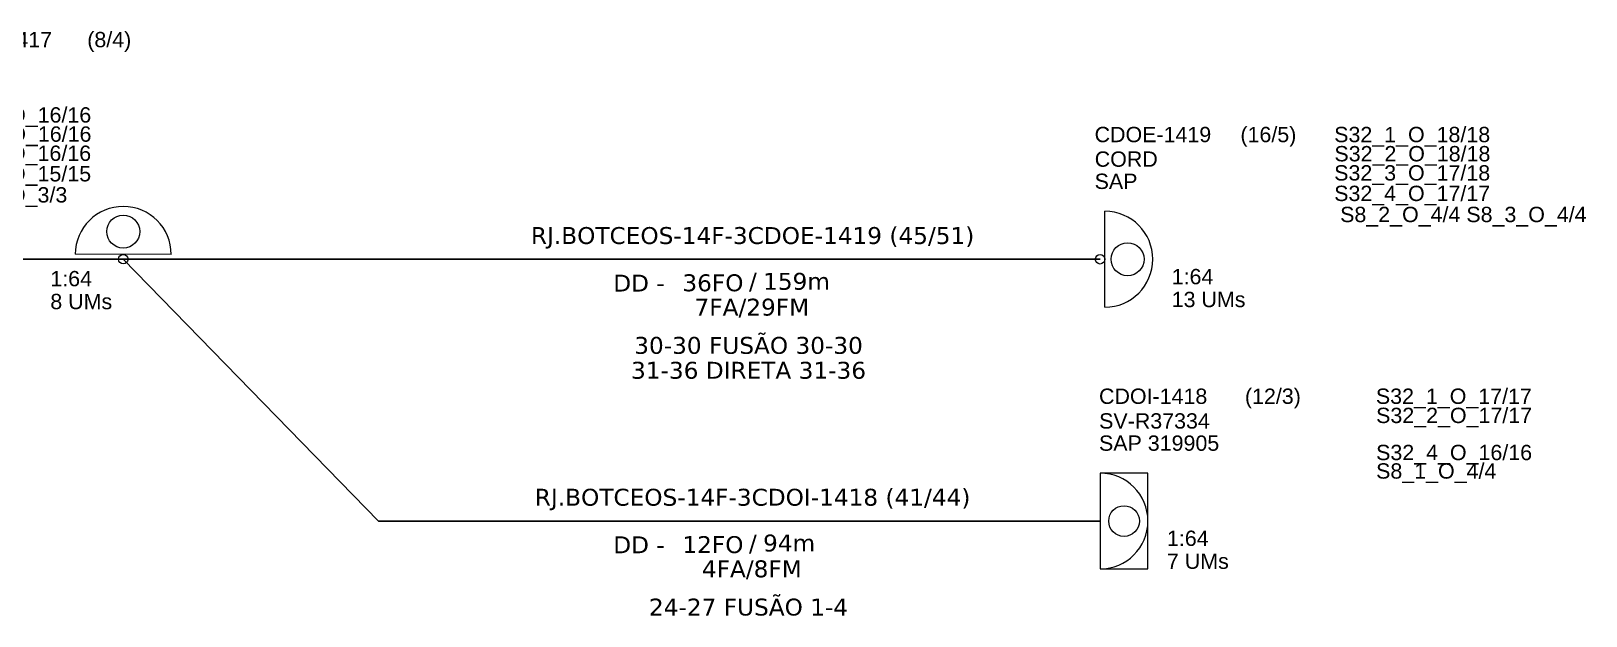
# Model space of a CAD drawing. Header units: millimetres. Extents: x 1227 to 2249, y -141 to 724.
# Drawn here: x 1680.3 to 1818.2, y 27.5 to 79.4 of the extents above; entities that cross this region are included whole.
import ezdxf
from ezdxf.enums import TextEntityAlignment as Align

# ---------------------------------------------------------------- set-up
doc = ezdxf.new("R2010")
doc.units = ezdxf.units.MM
doc.header["$LTSCALE"] = 0.1
doc.header["$MEASUREMENT"] = 0
for name, color, linetype, lineweight in [("20.0-LEGENDA DOS CDO'S", 1, 'Continuous', 0), ('20.1-CDO_INTERIOR', 1, 'Continuous', 0), ('20.2-CDO_POSTE', 1, 'Continuous', 5), ('40.1-ETIQUETAS', 1, 'Continuous', 20)]:
    doc.layers.add(name, color=color, linetype=linetype, lineweight=lineweight)
doc.layers.add('CD a instalar', color=1, linetype='Continuous')
doc.styles.add('ARIAL', font='arial.ttf')
doc.styles.add('siredit', font='verdana.ttf')

# ---------------------------------------------------------------- blocks, each defined once
blk = doc.blocks.new('PDO_PST')
at = {"color": 0}
blk.add_line((2.5, 0), (-2.5, 0), dxfattribs=at)
for centre, radius in [((0, 1.188), 0.862), ((0, -0.25), 0.25)]:
    blk.add_circle(centre, radius, dxfattribs=at)
blk.add_arc((0, 0), 2.5, 0, 180, dxfattribs=at)
blk = doc.blocks.new('CDOE_POSTE 1')
at = {"layer": '20.2-CDO_POSTE', "color": 0, "linetype": 'Continuous', "xscale": 1.700328304346724, "yscale": 1.700328304346724, "zscale": 1.700328304346724, "rotation": 359.882008258618}
blk.add_blockref('PDO_PST', (0, 0.43), dxfattribs=at)
at = {"layer": "20.0-LEGENDA DOS CDO'S", "color": 0, "style": 'ARIAL'}
for tag, p in [('CDO_N', (-16.66, 12.71)), ('CORDOALHA', (-16.66, 10.26)), ('SAP', (-16.66, 8.13)), ('SPLITER_1', (-16.68, 6.03)), ('SPLITER_2', (-16.66, 4.33)), ('1:XX', (-6.47, -2.4)), ('UMS', (-6.47, -4.43))]:
    blk.add_attdef(tag, p, '', height=1.36, dxfattribs=at)
blk.add_attdef('FIBRAS_UTILIZADAS', text='', height=1.36, dxfattribs=at).set_placement((-1.24, 12.71), align=Align.CENTER)
blk = doc.blocks.new('ETIQUETA_RS5F')
at = {"layer": '40.1-ETIQUETAS', "color": 0, "style": 'siredit'}
blk.add_text('/', height=1.5, dxfattribs=at).set_placement((1.55, -1.95), align=Align.MIDDLE_RIGHT)
for tag, p in [('ETIQUETA_R_PRIMARIA', (1.18, 4.1)), ('ETIQUETA_R_SECUNDARIA', (1.18, 2.1)), ('F_ATIVAS/F_MORTAS', (1.11, -4.24))]:
    blk.add_attdef(tag, text='', height=1.5, dxfattribs=at).set_placement(p, align=Align.MIDDLE_CENTER)
for tag, p in [('TIPO_CABO', (-6.62, -2.12)), ('CAP_CABO', (0.37, -2.09))]:
    blk.add_attdef(tag, text='', height=1.5, dxfattribs=at).set_placement(p, align=Align.MIDDLE_RIGHT)
blk.add_attdef('METROS', text='', height=1.5, dxfattribs=at).set_placement((2.11, -1.95), align=Align.MIDDLE_LEFT)
for tag, p in [('FUSÃO_1', (0.82, -8.39)), ('FUSÃO_2', (0.82, -10.6)), ('FUSÃO_3', (0.82, -12.93)), ('FUSÃO_4', (0.82, -15.14)), ('FUSÃO_5', (0.82, -17.16))]:
    blk.add_attdef(tag, text='', height=1.5, dxfattribs=at).set_placement(p, align=Align.CENTER)
blk = doc.blocks.new('CDOE_POSTE 2')
at = {"layer": '20.2-CDO_POSTE', "color": 0, "linetype": 'Continuous', "xscale": 1.700328304346724, "yscale": 1.700328304346724, "zscale": 1.700328304346724, "rotation": 269.882008258618}
blk.add_blockref('PDO_PST', (0.43, 0), dxfattribs=at)
at = {"layer": "20.0-LEGENDA DOS CDO'S", "color": 0, "style": 'ARIAL'}
for tag, p in [('CDO_N', (-0.47, 10.38)), ('SPLITER_1', (20.79, 10.38)), ('SPLITER_2', (20.8, 8.68)), ('CORDOALHA', (-0.47, 8.2)), ('SAP', (-0.47, 6.23)), ('1:XX', (6.36, -2.22)), ('UMS', (6.36, -4.24))]:
    blk.add_attdef(tag, p, '', height=1.36, dxfattribs=at)
blk.add_attdef('FIBRAS_UTILIZADAS', text='', height=1.36, dxfattribs=at).set_placement((14.95, 10.38), align=Align.CENTER)
blk = doc.blocks.new('CDO_INTERIOR_TROCA')
at = {"layer": '20.1-CDO_INTERIOR', "color": 0, "lineweight": 18}
blk.add_lwpolyline([(4.25, -4.25), (4.25, 4.25), (0, 4.25), (0, -4.25)], close=True, dxfattribs=at)
blk.add_circle((2.13, 0), 1.36, dxfattribs=at)
blk.add_arc((0, 0), 4.25, 270, 90, dxfattribs=at)
at = {"layer": "20.0-LEGENDA DOS CDO'S", "color": 0, "style": 'ARIAL'}
for tag, p in [('CDO_N', (-0.08, 10.38)), ('SPLITER_1', (24.48, 10.38)), ('SPLITER_2', (24.5, 8.68)), ('SURVEY', (-0.08, 8.2)), ('SPLITER_3', (24.5, 7.04)), ('SAP_ANTIGO', (-0.08, 6.23)), ('/_SAP_NOVO', (12.37, 6.23)), ('SPLITER_4', (24.5, 5.4)), ('SPLITER_5', (24.5, 3.75)), ('1:XX', (5.94, -2.22)), ('UMS', (5.94, -4.24))]:
    blk.add_attdef(tag, p, '', height=1.36, dxfattribs=at)
blk.add_attdef('FIBRAS_UTILIZADAS', text='', height=1.36, dxfattribs=at).set_placement((15.34, 10.38), align=Align.CENTER)

msp = doc.modelspace()

# ---------------------------------------------------------------- linework, layer by layer
at = {"layer": 'CD a instalar', "color": 0, "linetype": 'ByBlock'}
for points in [[(1601.76, 59.17), (1688.45, 59.17)], [(1688.45, 59.17), (1775.13, 59.17)], [(1775.13, 35.95), (1711.11, 35.95), (1688.45, 59.17)]]:
    msp.add_lwpolyline(points, dxfattribs=at)

# ---------------------------------------------------------------- block references
at = {"color": 0}
ref = msp.add_blockref('CDO_INTERIOR_TROCA', (1775.13, 35.95), dxfattribs=at)
ref.add_attrib('CDO_N', 'CDOI-1418', (1775.04, 46.34), dxfattribs={"layer": "20.0-LEGENDA DOS CDO'S", "color": 0, "height": 1.36, "style": 'ARIAL'})
ref.add_attrib('FIBRAS_UTILIZADAS', '(12/3)', dxfattribs={"layer": "20.0-LEGENDA DOS CDO'S", "color": 0, "height": 1.36, "style": 'ARIAL'}).set_placement((1790.47, 46.34), align=Align.CENTER)
ref.add_attrib('SURVEY', 'SV-R37334', (1775.05, 44.15), dxfattribs={"layer": "20.0-LEGENDA DOS CDO'S", "color": 0, "height": 1.36, "style": 'ARIAL'})
ref.add_attrib('SAP_ANTIGO', 'SAP 319905', (1775.04, 42.18), dxfattribs={"layer": "20.0-LEGENDA DOS CDO'S", "color": 0, "height": 1.36, "style": 'ARIAL'})
ref.add_attrib('1:XX', '1:64', (1781.07, 33.74), dxfattribs={"layer": "20.0-LEGENDA DOS CDO'S", "color": 0, "height": 1.36, "style": 'ARIAL'})
ref.add_attrib('UMS', '7 UMs', (1781.07, 31.71), dxfattribs={"layer": "20.0-LEGENDA DOS CDO'S", "color": 0, "height": 1.36, "style": 'ARIAL'})
ref.add_attrib('SPLITER_1', 'S32_1_O_17/17', (1799.61, 46.34), dxfattribs={"layer": "20.0-LEGENDA DOS CDO'S", "color": 0, "height": 1.3603, "style": 'ARIAL'})
ref.add_attrib('SPLITER_2', 'S32_2_O_17/17', (1799.63, 44.64), dxfattribs={"layer": "20.0-LEGENDA DOS CDO'S", "color": 0, "height": 1.3603, "style": 'ARIAL'})
ref.add_attrib('SPLITER_4', 'S32_4_O_16/16', (1799.63, 41.35), dxfattribs={"layer": "20.0-LEGENDA DOS CDO'S", "color": 0, "height": 1.3603, "style": 'ARIAL'})
ref.add_attrib('SPLITER_5', 'S8_1_O_4/4   ', (1799.63, 39.71), dxfattribs={"layer": "20.0-LEGENDA DOS CDO'S", "color": 0, "height": 1.3603, "style": 'ARIAL'})
at = {"layer": '20.2-CDO_POSTE', "color": 0}
ref = msp.add_blockref('CDOE_POSTE 1', (1688.45, 59.17), dxfattribs=at)
ref.add_attrib('CDO_N', 'CDOE-1417', (1671.79, 77.97), dxfattribs={"layer": "20.0-LEGENDA DOS CDO'S", "color": 0, "height": 1.36, "style": 'ARIAL'})
ref.add_attrib('FIBRAS_UTILIZADAS', '(8/4)', dxfattribs={"layer": "20.0-LEGENDA DOS CDO'S", "color": 0, "height": 1.36, "style": 'ARIAL'}).set_placement((1687.21, 77.97), align=Align.CENTER)
ref.add_attrib('CORDOALHA', 'CORD', (1671.79, 75.52), dxfattribs={"layer": "20.0-LEGENDA DOS CDO'S", "color": 0, "height": 1.36, "style": 'ARIAL'})
ref.add_attrib('SAP', 'SAP', (1671.79, 73.39), dxfattribs={"layer": "20.0-LEGENDA DOS CDO'S", "color": 0, "height": 1.36, "style": 'ARIAL'})
ref.add_attrib('1:XX', '1:64', (1681.98, 56.77), dxfattribs={"layer": "20.0-LEGENDA DOS CDO'S", "color": 0, "height": 1.36, "style": 'ARIAL'})
ref.add_attrib('UMS', '8 UMs', (1681.98, 54.74), dxfattribs={"layer": "20.0-LEGENDA DOS CDO'S", "color": 0, "height": 1.36, "style": 'ARIAL'})
ref.add_attrib('SPLITER_1', 'S32_1_O_16/16', (1671.77, 71.29), dxfattribs={"layer": "20.0-LEGENDA DOS CDO'S", "color": 0, "height": 1.3603, "style": 'ARIAL'})
ref.add_attrib('SPLITER_2', 'S32_2_O_16/16', (1671.79, 69.59), dxfattribs={"layer": "20.0-LEGENDA DOS CDO'S", "color": 0, "height": 1.3603, "style": 'ARIAL'})
ref.add_attrib('SPLITER_3', 'S32_3_O_16/16', (1671.76, 67.89), dxfattribs={"layer": "20.0-LEGENDA DOS CDO'S", "color": 0, "height": 1.3603, "style": 'ARIAL'})
ref.add_attrib('SPLITER_4', 'S32_4_O_15/15', (1671.76, 66.07), dxfattribs={"layer": "20.0-LEGENDA DOS CDO'S", "color": 0, "height": 1.3603, "style": 'ARIAL'})
ref.add_attrib('SPLITER_5', '  S8_3_O_3/3 ', (1671.76, 64.2), dxfattribs={"layer": "20.0-LEGENDA DOS CDO'S", "color": 0, "height": 1.3603, "style": 'ARIAL'})
ref = msp.add_blockref('CDOE_POSTE 2', (1775.13, 59.17), dxfattribs=at)
ref.add_attrib('CDO_N', 'CDOE-1419', (1774.65, 69.55), dxfattribs={"layer": "20.0-LEGENDA DOS CDO'S", "color": 0, "height": 1.36, "style": 'ARIAL'})
ref.add_attrib('FIBRAS_UTILIZADAS', '(16/5)', dxfattribs={"layer": "20.0-LEGENDA DOS CDO'S", "color": 0, "height": 1.36, "style": 'ARIAL'}).set_placement((1790.07, 69.55), align=Align.CENTER)
ref.add_attrib('CORDOALHA', 'CORD', (1774.66, 67.37), dxfattribs={"layer": "20.0-LEGENDA DOS CDO'S", "color": 0, "height": 1.36, "style": 'ARIAL'})
ref.add_attrib('SAP', 'SAP', (1774.65, 65.4), dxfattribs={"layer": "20.0-LEGENDA DOS CDO'S", "color": 0, "height": 1.36, "style": 'ARIAL'})
ref.add_attrib('1:XX', '1:64', (1781.49, 56.95), dxfattribs={"layer": "20.0-LEGENDA DOS CDO'S", "color": 0, "height": 1.36, "style": 'ARIAL'})
ref.add_attrib('UMS', '13 UMs', (1781.49, 54.92), dxfattribs={"layer": "20.0-LEGENDA DOS CDO'S", "color": 0, "height": 1.36, "style": 'ARIAL'})
ref.add_attrib('SPLITER_1', 'S32_1_O_18/18', (1795.91, 69.55), dxfattribs={"layer": "20.0-LEGENDA DOS CDO'S", "color": 0, "height": 1.3603, "style": 'ARIAL'})
ref.add_attrib('SPLITER_2', 'S32_2_O_18/18', (1795.93, 67.85), dxfattribs={"layer": "20.0-LEGENDA DOS CDO'S", "color": 0, "height": 1.3603, "style": 'ARIAL'})
ref.add_attrib('SPLITER_3', 'S32_3_O_17/18', (1795.91, 66.15), dxfattribs={"layer": "20.0-LEGENDA DOS CDO'S", "color": 0, "height": 1.3603, "style": 'ARIAL'})
ref.add_attrib('SPLITER_4', 'S32_4_O_17/17', (1795.91, 64.33), dxfattribs={"layer": "20.0-LEGENDA DOS CDO'S", "color": 0, "height": 1.3603, "style": 'ARIAL'})
ref.add_attrib('SPLITER_5', ' S8_2_O_4/4 S8_3_O_4/4 ', (1795.91, 62.46), dxfattribs={"layer": "20.0-LEGENDA DOS CDO'S", "color": 0, "height": 1.3603, "style": 'ARIAL'})
at = {"layer": '40.1-ETIQUETAS', "color": 0}
ref = msp.add_blockref('ETIQUETA_RS5F', (1743.12, 59.17), dxfattribs=at)
ref.add_attrib('ETIQUETA_R_SECUNDARIA', 'RJ.BOTCEOS-14F-3CDOE-1419 (45/51)', dxfattribs={"color": 0, "height": 1.5, "style": 'siredit'}).set_placement((1744.3, 61.27), align=Align.MIDDLE_CENTER)
ref.add_attrib('TIPO_CABO', 'DD -', dxfattribs={"color": 0, "height": 1.5, "style": 'siredit'}).set_placement((1736.5, 57.05), align=Align.MIDDLE_RIGHT)
ref.add_attrib('CAP_CABO', '36FO', dxfattribs={"color": 0, "height": 1.5, "style": 'siredit'}).set_placement((1743.49, 57.08), align=Align.MIDDLE_RIGHT)
ref.add_attrib('METROS', '159m', dxfattribs={"color": 0, "height": 1.5, "style": 'siredit'}).set_placement((1745.23, 57.21), align=Align.MIDDLE_LEFT)
ref.add_attrib('F_ATIVAS/F_MORTAS', '7FA/29FM', dxfattribs={"color": 0, "height": 1.5, "style": 'siredit'}).set_placement((1744.23, 54.92), align=Align.MIDDLE_CENTER)
ref.add_attrib('FUSÃO_1', '30-30 FUSÃO 30-30', dxfattribs={"color": 0, "height": 1.5, "style": 'siredit'}).set_placement((1743.94, 50.78), align=Align.CENTER)
ref.add_attrib('FUSÃO_2', '31-36 DIRETA 31-36', dxfattribs={"color": 0, "height": 1.5, "style": 'siredit'}).set_placement((1743.94, 48.57), align=Align.CENTER)
ref = msp.add_blockref('ETIQUETA_RS5F', (1743.12, 35.95), dxfattribs=at)
ref.add_attrib('ETIQUETA_R_SECUNDARIA', 'RJ.BOTCEOS-14F-3CDOI-1418 (41/44)', dxfattribs={"color": 0, "height": 1.5, "style": 'siredit'}).set_placement((1744.3, 38.06), align=Align.MIDDLE_CENTER)
ref.add_attrib('TIPO_CABO', 'DD -', dxfattribs={"color": 0, "height": 1.5, "style": 'siredit'}).set_placement((1736.5, 33.84), align=Align.MIDDLE_RIGHT)
ref.add_attrib('CAP_CABO', '12FO', dxfattribs={"color": 0, "height": 1.5, "style": 'siredit'}).set_placement((1743.49, 33.86), align=Align.MIDDLE_RIGHT)
ref.add_attrib('METROS', '94m', dxfattribs={"color": 0, "height": 1.5, "style": 'siredit'}).set_placement((1745.23, 34), align=Align.MIDDLE_LEFT)
ref.add_attrib('F_ATIVAS/F_MORTAS', '4FA/8FM', dxfattribs={"color": 0, "height": 1.5, "style": 'siredit'}).set_placement((1744.23, 31.71), align=Align.MIDDLE_CENTER)
ref.add_attrib('FUSÃO_1', '24-27 FUSÃO 1-4', dxfattribs={"color": 0, "height": 1.5, "style": 'siredit'}).set_placement((1743.94, 27.57), align=Align.CENTER)

doc.saveas('drawing.dxf')
